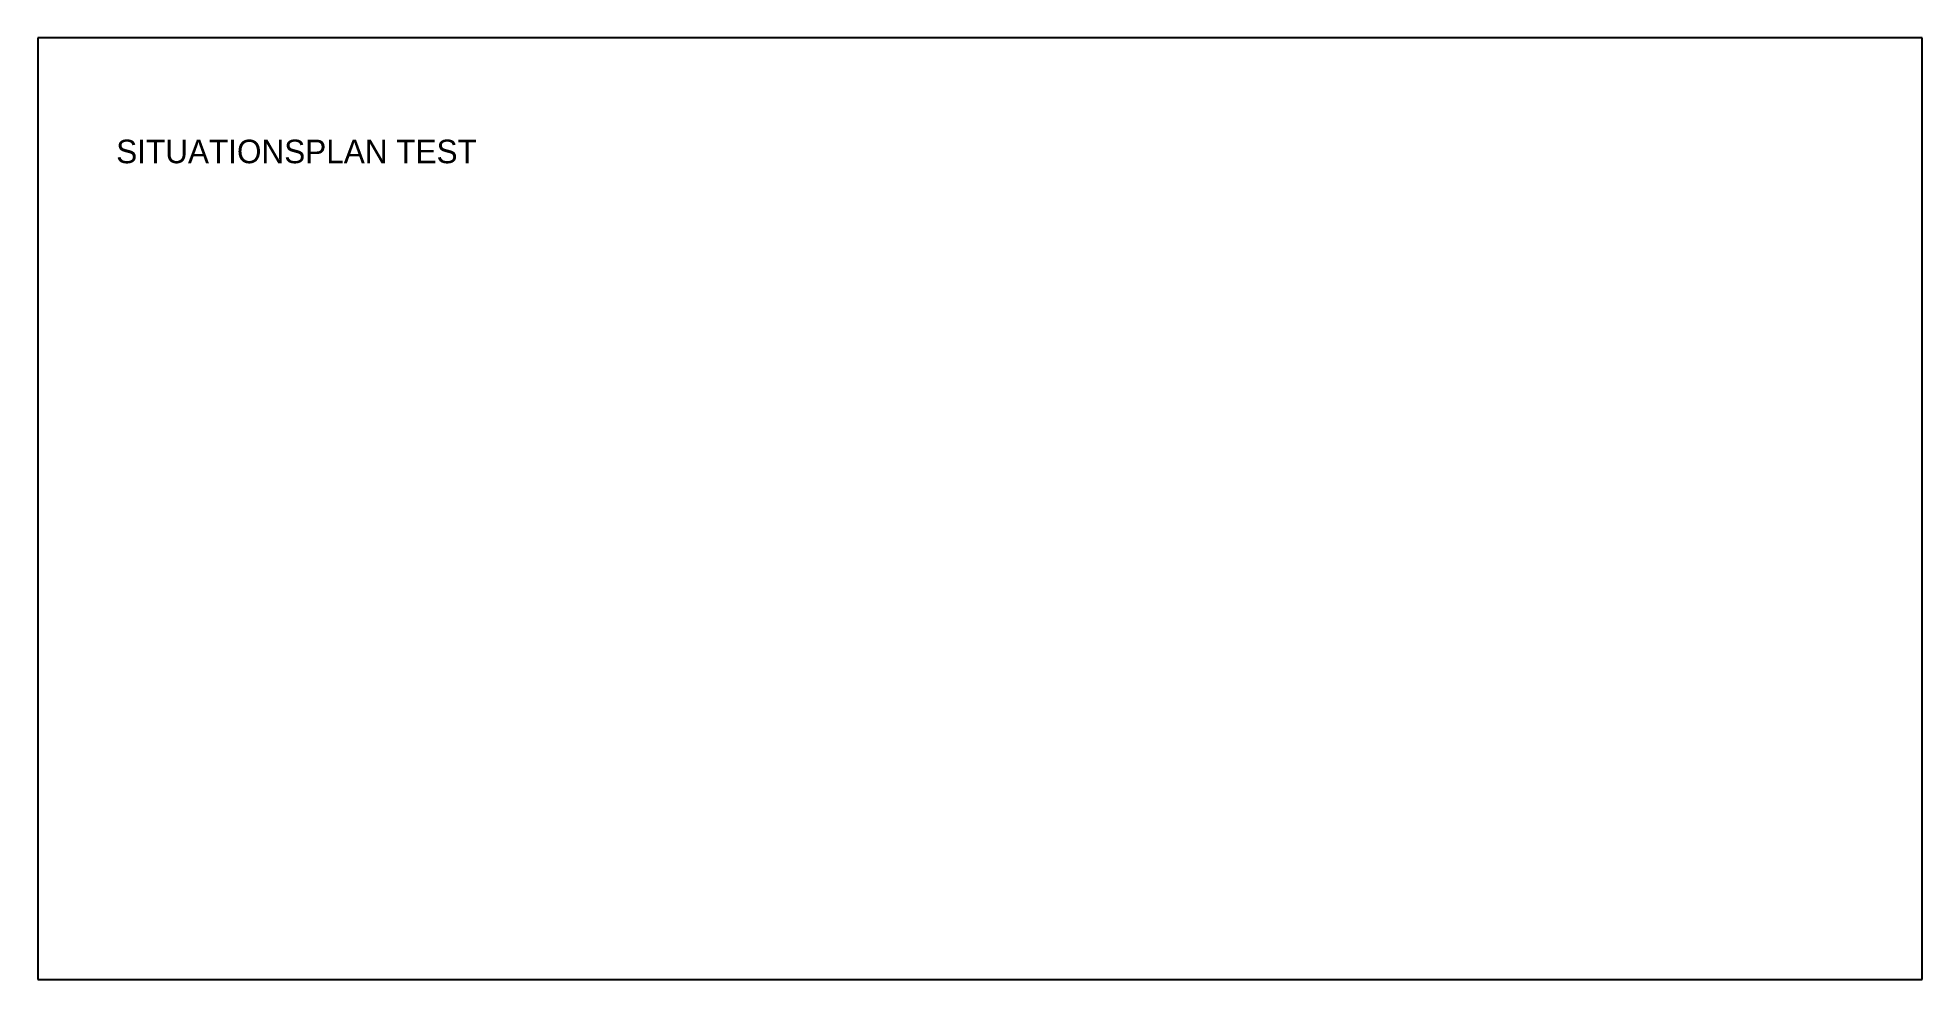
# Model space of a CAD drawing. Header units: millimetres. Extents: x 0 to 120000, y 0 to 60000.
import ezdxf

# ---------------------------------------------------------------- set-up
doc = ezdxf.new("R2010")
doc.units = ezdxf.units.MM

msp = doc.modelspace()

# ---------------------------------------------------------------- linework, layer by layer
for p, q in [((120000, 60000), (0, 60000)), ((0, 60000), (0, 0)), ((120000, 0), (120000, 60000)), ((0, 0), (120000, 0))]:
    msp.add_line(p, q)

# ---------------------------------------------------------------- texts
msp.add_text('SITUATIONSPLAN TEST', height=1500).set_placement((5000, 52000))

doc.saveas('drawing.dxf')
